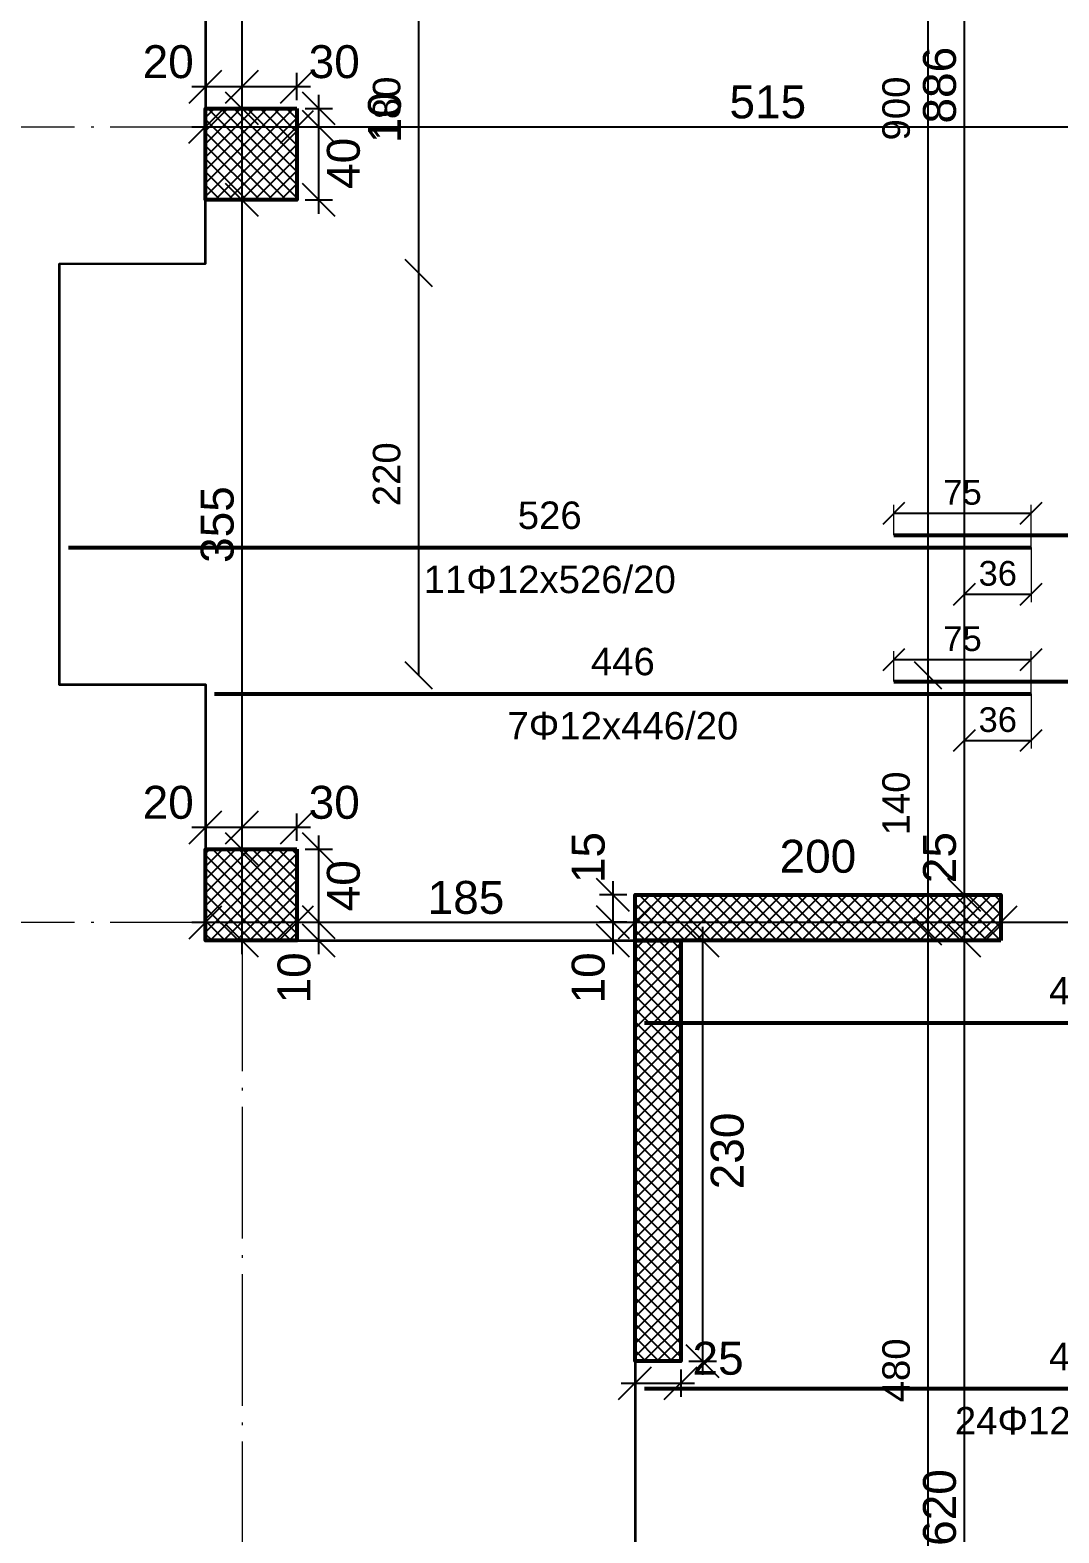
# Model space of a CAD drawing. Header units: millimetres. Extents: x -404 to 6018, y -5139 to 7890.
# Drawn here: x 314 to 877, y 1626 to 2448 of the extents above; entities that cross this region are included whole.
import ezdxf
from ezdxf.enums import TextEntityAlignment as Align

# ---------------------------------------------------------------- set-up
doc = ezdxf.new("R2010")
doc.units = ezdxf.units.MM
doc.linetypes.add('ZWCAD_ISO04W100', pattern=[30.5, 24, -3, 0.5, -3])
for name, color, linetype, lineweight in [('AXIS LINES', 255, 'ZWCAD_ISO04W100', 13), ('COLUMN', 140, 'Continuous', 53), ('SLAB', 3, 'Continuous', 35), ('WALL', 10, 'Continuous', 53)]:
    doc.layers.add(name, color=color, linetype=linetype, lineweight=lineweight)
for name, color, linetype in [('FW_COLUMN_HATCH', 8, 'Continuous'), ('FW_DIM', 7, 'Continuous'), ('FW_WALL_HATCH', 8, 'Continuous'), ('REB_BOT_MESH_X', 5, 'Continuous'), ('REB_BOT_MESH_X_AXDIM', 5, 'Continuous'), ('REB_BOT_MESH_X_LAP', 5, 'Continuous'), ('REB_BOT_MESH_X_RANGE', 5, 'Continuous'), ('REB_BOT_MESH_X_TEXT', 5, 'Continuous')]:
    doc.layers.add(name, color=color, linetype=linetype)
doc.styles.add('REBAR_TXT', font='arial.ttf')
doc.styles.get("Standard").update_dxf_attribs({"font": 'arial.ttf'})
doc.dimstyles.new('FW_DIM', dxfattribs={"dimtxt": 18, "dimasz": 9, "dimexe": 7.5, "dimexo": 4.5, "dimgap": 4.5, "dimtad": 1, "dimdec": 0, "dimtxsty": 'Standard', "dimtsz": 9, "dimcen": 2.5, "dimdle": 7.5, "dimclrd": 256, "dimclre": 256, "dimclrt": 7, "dimazin": 3, "dimtfac": 1, "dimtmove": 2, "dimatfit": 3})
doc.dimstyles.new('REBAR LAP', dxfattribs={"dimtxt": 13.5, "dimasz": 2.5, "dimexe": 4.5, "dimexo": 0, "dimgap": 4.5, "dimtad": 1, "dimdec": 0, "dimtxsty": 'Standard', "dimtsz": 6, "dimcen": 2.5, "dimclrd": 6, "dimclre": 6, "dimclrt": 7, "dimazin": 3, "dimtfac": 1, "dimtmove": 2, "dimatfit": 3, "dimlwd": 25, "dimlwe": 18})
doc.dimstyles.new('REBAR M-200', dxfattribs={"dimtxt": 15, "dimasz": 15, "dimexe": 25, "dimexo": 12.5, "dimgap": 10, "dimtad": 1, "dimdec": 0, "dimtxsty": 'Standard', "dimblk": 'NONE', "dimcen": 50, "dimse1": 1, "dimse2": 1, "dimclrd": 6, "dimclre": 6, "dimclrt": 7, "dimazin": 3, "dimtfac": 1, "dimtmove": 2, "dimatfit": 3, "dimldrblk": 'NONE', "dimlwd": 53})
doc.dimstyles.new('REBAR RANGE', dxfattribs={"dimtxt": 15, "dimasz": 2.5, "dimexe": 0, "dimexo": 0, "dimgap": 10, "dimtad": 1, "dimdec": 0, "dimtxsty": 'Standard', "dimtsz": 7.5, "dimcen": 2.5, "dimse1": 1, "dimse2": 1, "dimclrd": 6, "dimclre": 6, "dimclrt": 7, "dimazin": 3, "dimtfac": 1, "dimtmove": 2, "dimatfit": 3, "dimlwd": 25})

# ---------------------------------------------------------------- blocks, each defined once
blk = doc.blocks.new('*D268')
at = {"color": 6, "lineweight": 53}
blk.add_line((650, 1705), (1127.5, 1705), dxfattribs=at)
at = {"layer": 'Defpoints'}
for p in [(650, 1705), (650, 1705), (1127.5, 1705)]:
    blk.add_point(p, dxfattribs=at)
at = {"layer": 'REB_BOT_MESH_X', "color": 7, "insert": (888.75, 1722.5), "char_height": 15, "attachment_point": 5}
blk.add_mtext('478', dxfattribs=at)
blk = doc.blocks.new('_NONE')
blk = doc.blocks.new('*D292')
at = {"color": 6, "lineweight": 53}
blk.add_line((335, 2165), (861.5, 2165), dxfattribs=at)
at = {"layer": 'Defpoints'}
for p in [(335, 2165), (335, 2165), (861.5, 2165)]:
    blk.add_point(p, dxfattribs=at)
at = {"layer": 'REB_BOT_MESH_X', "color": 7, "insert": (598.25, 2182.5), "char_height": 15, "attachment_point": 5}
blk.add_mtext('526', dxfattribs=at)
blk = doc.blocks.new('*D293')
at = {"color": 6, "lineweight": 53}
blk.add_line((786.5, 2171.75), (1127.5, 2171.75), dxfattribs=at)
at = {"layer": 'Defpoints'}
for p in [(786.5, 2171.75), (786.5, 2171.75), (1127.5, 2171.75)]:
    blk.add_point(p, dxfattribs=at)
at = {"layer": 'REB_BOT_MESH_X', "color": 7, "insert": (957, 2189.25), "char_height": 15, "attachment_point": 5}
blk.add_mtext('341', dxfattribs=at)
blk = doc.blocks.new('_Oblique')
at = {"color": 0, "linetype": 'ByBlock', "lineweight": -2}
blk.add_line((-0.5, -0.5), (0.5, 0.5), dxfattribs=at)
blk = doc.blocks.new('*D296')
at = {"color": 6, "lineweight": 18}
for p, q in [((786.5, 2171.75), (786.5, 2188.25)), ((861.5, 2165), (861.5, 2188.25))]:
    blk.add_line(p, q, dxfattribs=at)
at = {"color": 6, "lineweight": 25}
blk.add_line((786.5, 2183.75), (861.5, 2183.75), dxfattribs=at)
at = {"layer": 'Defpoints'}
for p in [(786.5, 2183.75), (786.5, 2171.75), (861.5, 2165)]:
    blk.add_point(p, dxfattribs=at)
at = {"layer": 'REB_BOT_MESH_X_LAP', "color": 6, "xscale": 12, "yscale": 12}
for p in [(786.5, 2183.75), (861.5, 2183.75)]:
    blk.add_blockref('_OBLIQUE', p, dxfattribs=at)
at = {"layer": 'REB_BOT_MESH_X_LAP', "color": 7, "insert": (824, 2195), "char_height": 13.5, "attachment_point": 5}
blk.add_mtext('75', dxfattribs=at)
blk = doc.blocks.new('*D297')
at = {"color": 6, "lineweight": 18}
for p, q in [((825, 2165), (825, 2135)), ((861.5, 2165), (861.5, 2135))]:
    blk.add_line(p, q, dxfattribs=at)
at = {"color": 6, "lineweight": 25}
blk.add_line((825, 2139.5), (861.5, 2139.5), dxfattribs=at)
at = {"layer": 'Defpoints'}
for p in [(825, 2165), (861.5, 2165), (825, 2139.5)]:
    blk.add_point(p, dxfattribs=at)
at = {"layer": 'REB_BOT_MESH_X_AXDIM', "color": 6, "xscale": 12, "yscale": 12}
for p in [(825, 2139.5), (861.5, 2139.5)]:
    blk.add_blockref('_OBLIQUE', p, dxfattribs=at)
at = {"layer": 'REB_BOT_MESH_X_AXDIM', "color": 7, "insert": (843.25, 2150.75), "char_height": 13.5, "attachment_point": 5}
blk.add_mtext('36', dxfattribs=at)
blk = doc.blocks.new('*D336')
at = {"color": 6, "lineweight": 53}
blk.add_line((415, 2085), (861.5, 2085), dxfattribs=at)
at = {"layer": 'Defpoints'}
for p in [(415, 2085), (415, 2085), (861.5, 2085)]:
    blk.add_point(p, dxfattribs=at)
at = {"layer": 'REB_BOT_MESH_X', "color": 7, "insert": (638.25, 2102.5), "char_height": 15, "attachment_point": 5}
blk.add_mtext('446', dxfattribs=at)
blk = doc.blocks.new('*D337')
at = {"color": 6, "lineweight": 53}
blk.add_line((786.5, 2091.75), (1127.5, 2091.75), dxfattribs=at)
at = {"layer": 'Defpoints'}
for p in [(786.5, 2091.75), (786.5, 2091.75), (1127.5, 2091.75)]:
    blk.add_point(p, dxfattribs=at)
at = {"layer": 'REB_BOT_MESH_X', "color": 7, "insert": (957, 2109.25), "char_height": 15, "attachment_point": 5}
blk.add_mtext('341', dxfattribs=at)
blk = doc.blocks.new('*D340')
at = {"color": 6, "lineweight": 18}
for p, q in [((786.5, 2091.75), (786.5, 2108.25)), ((861.5, 2085), (861.5, 2108.25))]:
    blk.add_line(p, q, dxfattribs=at)
at = {"color": 6, "lineweight": 25}
blk.add_line((786.5, 2103.75), (861.5, 2103.75), dxfattribs=at)
at = {"layer": 'Defpoints'}
for p in [(786.5, 2103.75), (786.5, 2091.75), (861.5, 2085)]:
    blk.add_point(p, dxfattribs=at)
at = {"layer": 'REB_BOT_MESH_X_LAP', "color": 6, "xscale": 12, "yscale": 12}
for p in [(786.5, 2103.75), (861.5, 2103.75)]:
    blk.add_blockref('_OBLIQUE', p, dxfattribs=at)
at = {"layer": 'REB_BOT_MESH_X_LAP', "color": 7, "insert": (824, 2115), "char_height": 13.5, "attachment_point": 5}
blk.add_mtext('75', dxfattribs=at)
blk = doc.blocks.new('*D341')
at = {"color": 6, "lineweight": 18}
for p, q in [((825, 2085), (825, 2055)), ((861.5, 2085), (861.5, 2055))]:
    blk.add_line(p, q, dxfattribs=at)
at = {"color": 6, "lineweight": 25}
blk.add_line((825, 2059.5), (861.5, 2059.5), dxfattribs=at)
at = {"layer": 'Defpoints'}
for p in [(825, 2085), (861.5, 2085), (825, 2059.5)]:
    blk.add_point(p, dxfattribs=at)
at = {"layer": 'REB_BOT_MESH_X_AXDIM', "color": 6, "xscale": 12, "yscale": 12}
for p in [(825, 2059.5), (861.5, 2059.5)]:
    blk.add_blockref('_OBLIQUE', p, dxfattribs=at)
at = {"layer": 'REB_BOT_MESH_X_AXDIM', "color": 7, "insert": (843.25, 2070.75), "char_height": 13.5, "attachment_point": 5}
blk.add_mtext('36', dxfattribs=at)
blk = doc.blocks.new('*D412')
at = {"color": 6, "lineweight": 53}
blk.add_line((650, 1905), (1127.5, 1905), dxfattribs=at)
at = {"layer": 'Defpoints'}
for p in [(650, 1905), (650, 1905), (1127.5, 1905)]:
    blk.add_point(p, dxfattribs=at)
at = {"layer": 'REB_BOT_MESH_X', "color": 7, "insert": (888.75, 1922.5), "char_height": 15, "attachment_point": 5}
blk.add_mtext('478', dxfattribs=at)
blk = doc.blocks.new('*D472')
at = {"color": 6, "lineweight": 25}
blk.add_line((805.25, 1955), (805.25, 2855), dxfattribs=at)
at = {"layer": 'Defpoints'}
for p in [(805.25, 2855), (805.25, 1955), (805.25, 1955)]:
    blk.add_point(p, dxfattribs=at)
at = {"layer": 'REB_BOT_MESH_X_RANGE', "color": 6, "xscale": 15, "yscale": 15, "rotation": 90}
for p in [(805.25, 2855), (805.25, 1955)]:
    blk.add_blockref('_OBLIQUE', p, dxfattribs=at)
at = {"layer": 'REB_BOT_MESH_X_RANGE', "color": 7, "insert": (787.75, 2405), "char_height": 15, "attachment_point": 5, "rotation": 90}
blk.add_mtext('900', dxfattribs=at)
blk = doc.blocks.new('*D479')
at = {"color": 6, "lineweight": 25}
blk.add_line((805.25, 1475), (805.25, 1955), dxfattribs=at)
at = {"layer": 'Defpoints'}
for p in [(805.25, 1955), (805.25, 1475), (805.25, 1475)]:
    blk.add_point(p, dxfattribs=at)
at = {"layer": 'REB_BOT_MESH_X_RANGE', "color": 6, "xscale": 15, "yscale": 15, "rotation": 90}
for p in [(805.25, 1955), (805.25, 1475)]:
    blk.add_blockref('_OBLIQUE', p, dxfattribs=at)
at = {"layer": 'REB_BOT_MESH_X_RANGE', "color": 7, "insert": (787.75, 1715), "char_height": 15, "attachment_point": 5, "rotation": 90}
blk.add_mtext('480', dxfattribs=at)
blk = doc.blocks.new('*D484')
at = {"color": 6, "lineweight": 25}
blk.add_line((526.625, 2095), (526.625, 2315), dxfattribs=at)
at = {"layer": 'Defpoints'}
for p in [(526.625, 2315), (526.625, 2095), (526.625, 2095)]:
    blk.add_point(p, dxfattribs=at)
at = {"layer": 'REB_BOT_MESH_X_RANGE', "color": 6, "xscale": 15, "yscale": 15, "rotation": 90}
for p in [(526.625, 2315), (526.625, 2095)]:
    blk.add_blockref('_OBLIQUE', p, dxfattribs=at)
at = {"layer": 'REB_BOT_MESH_X_RANGE', "color": 7, "insert": (509.125, 2205), "char_height": 15, "attachment_point": 5, "rotation": 90}
blk.add_mtext('220', dxfattribs=at)
blk = doc.blocks.new('*D487')
at = {"color": 6, "lineweight": 25}
blk.add_line((526.625, 2315), (526.625, 2495), dxfattribs=at)
at = {"layer": 'Defpoints'}
for p in [(526.625, 2495), (526.625, 2315), (526.625, 2315)]:
    blk.add_point(p, dxfattribs=at)
at = {"layer": 'REB_BOT_MESH_X_RANGE', "color": 6, "xscale": 15, "yscale": 15, "rotation": 90}
for p in [(526.625, 2495), (526.625, 2315)]:
    blk.add_blockref('_OBLIQUE', p, dxfattribs=at)
at = {"layer": 'REB_BOT_MESH_X_RANGE', "color": 7, "insert": (509.125, 2405), "char_height": 15, "attachment_point": 5, "rotation": 90}
blk.add_mtext('180', dxfattribs=at)
blk = doc.blocks.new('*D489')
at = {"color": 6, "lineweight": 25}
blk.add_line((805.25, 1955), (805.25, 2095), dxfattribs=at)
at = {"layer": 'Defpoints'}
for p in [(805.25, 2095), (805.25, 1955), (805.25, 1955)]:
    blk.add_point(p, dxfattribs=at)
at = {"layer": 'REB_BOT_MESH_X_RANGE', "color": 6, "xscale": 15, "yscale": 15, "rotation": 90}
for p in [(805.25, 2095), (805.25, 1955)]:
    blk.add_blockref('_OBLIQUE', p, dxfattribs=at)
at = {"layer": 'REB_BOT_MESH_X_RANGE', "color": 7, "insert": (787.75, 2025), "char_height": 15, "attachment_point": 5, "rotation": 90}
blk.add_mtext('140', dxfattribs=at)
blk = doc.blocks.new('*D512')
for p, q in [((632.90001, 1942.5), (632.90001, 1967.5)), ((640.40001, 1960), (625.40001, 1960)), ((640.40001, 1950), (625.40001, 1950))]:
    blk.add_line(p, q)
at = {"layer": 'Defpoints'}
for p in [(644.90001, 1960), (632.90001, 1950), (644.90001, 1950)]:
    blk.add_point(p, dxfattribs=at)
at = {"layer": 'FW_DIM', "xscale": 18, "yscale": 18, "rotation": 90}
for p in [(632.90001, 1960), (632.90001, 1950)]:
    blk.add_blockref('_OBLIQUE', p, dxfattribs=at)
at = {"layer": 'FW_DIM', "color": 7, "insert": (619.40001, 1929.6), "char_height": 18, "attachment_point": 5, "rotation": 90}
blk.add_mtext('10', dxfattribs=at)
blk = doc.blocks.new('*D513')
for p, q in [((632.90001, 1952.5), (632.90001, 1982.5)), ((640.40001, 1975), (625.40001, 1975)), ((640.40001, 1960), (625.40001, 1960))]:
    blk.add_line(p, q)
at = {"layer": 'Defpoints'}
for p in [(644.90001, 1975), (632.90001, 1960), (644.90001, 1960)]:
    blk.add_point(p, dxfattribs=at)
at = {"layer": 'FW_DIM', "xscale": 18, "yscale": 18, "rotation": 90}
for p in [(632.90001, 1975), (632.90001, 1960)]:
    blk.add_blockref('_OBLIQUE', p, dxfattribs=at)
at = {"layer": 'FW_DIM', "color": 7, "insert": (619.40001, 1995.4), "char_height": 18, "attachment_point": 5, "rotation": 90}
blk.add_mtext('15', dxfattribs=at)
blk = doc.blocks.new('*D514')
for p, q in [((644.90001, 1715.5), (644.90001, 1700.5)), ((669.90001, 1715.5), (669.90001, 1700.5)), ((637.40001, 1708), (677.40001, 1708))]:
    blk.add_line(p, q)
at = {"layer": 'Defpoints'}
for p in [(644.90001, 1720), (669.90001, 1720), (644.90001, 1708)]:
    blk.add_point(p, dxfattribs=at)
at = {"layer": 'FW_DIM', "xscale": 18, "yscale": 18}
for p in [(644.90001, 1708), (669.90001, 1708)]:
    blk.add_blockref('_OBLIQUE', p, dxfattribs=at)
at = {"layer": 'FW_DIM', "color": 7, "insert": (690.30001, 1721.5), "char_height": 18, "attachment_point": 5}
blk.add_mtext('25', dxfattribs=at)
blk = doc.blocks.new('*D515')
for p, q in [((681.90001, 1712.5), (681.90001, 1957.5)), ((674.40001, 1950), (689.40001, 1950)), ((674.40001, 1720), (689.40001, 1720))]:
    blk.add_line(p, q)
at = {"layer": 'Defpoints'}
for p in [(669.90001, 1950), (669.90001, 1720), (681.90001, 1720)]:
    blk.add_point(p, dxfattribs=at)
at = {"layer": 'FW_DIM', "xscale": 18, "yscale": 18, "rotation": 90}
for p in [(681.90001, 1950), (681.90001, 1720)]:
    blk.add_blockref('_OBLIQUE', p, dxfattribs=at)
at = {"layer": 'FW_DIM', "color": 7, "insert": (695.40001, 1835), "char_height": 18, "attachment_point": 5, "rotation": 90}
blk.add_mtext('230', dxfattribs=at)
blk = doc.blocks.new('*D538')
for p, q in [((410, 2409.5), (410, 2424.5)), ((430, 2409.5), (430, 2424.5)), ((402.5, 2417), (437.5, 2417))]:
    blk.add_line(p, q)
at = {"layer": 'Defpoints'}
for p in [(410, 2417), (410, 2405), (430, 2405)]:
    blk.add_point(p, dxfattribs=at)
at = {"layer": 'FW_DIM', "xscale": 18, "yscale": 18}
for p in [(410, 2417), (430, 2417)]:
    blk.add_blockref('_OBLIQUE', p, dxfattribs=at)
at = {"layer": 'FW_DIM', "color": 7, "insert": (389.6, 2430.5), "char_height": 18, "attachment_point": 5}
blk.add_mtext('20', dxfattribs=at)
blk = doc.blocks.new('*D539')
for p, q in [((430, 2409.5), (430, 2424.5)), ((460, 2409.5), (460, 2424.5)), ((422.5, 2417), (467.5, 2417))]:
    blk.add_line(p, q)
at = {"layer": 'Defpoints'}
for p in [(430, 2417), (430, 2405), (460, 2405)]:
    blk.add_point(p, dxfattribs=at)
at = {"layer": 'FW_DIM', "xscale": 18, "yscale": 18}
for p in [(430, 2417), (460, 2417)]:
    blk.add_blockref('_OBLIQUE', p, dxfattribs=at)
at = {"layer": 'FW_DIM', "color": 7, "insert": (480.4, 2430.5), "char_height": 18, "attachment_point": 5}
blk.add_mtext('30', dxfattribs=at)
blk = doc.blocks.new('*D540')
for p, q in [((472, 2347.5), (472, 2402.5)), ((464.5, 2395), (479.5, 2395)), ((464.5, 2355), (479.5, 2355))]:
    blk.add_line(p, q)
at = {"layer": 'Defpoints'}
for p in [(460, 2395), (460, 2355), (472, 2355)]:
    blk.add_point(p, dxfattribs=at)
at = {"layer": 'FW_DIM', "xscale": 18, "yscale": 18, "rotation": 90}
for p in [(472, 2395), (472, 2355)]:
    blk.add_blockref('_OBLIQUE', p, dxfattribs=at)
at = {"layer": 'FW_DIM', "color": 7, "insert": (485.5, 2375), "char_height": 18, "attachment_point": 5, "rotation": 90}
blk.add_mtext('40', dxfattribs=at)
blk = doc.blocks.new('*D541')
for p, q in [((472, 2387.5), (472, 2412.5)), ((464.5, 2405), (479.5, 2405)), ((464.5, 2395), (479.5, 2395))]:
    blk.add_line(p, q)
at = {"layer": 'Defpoints'}
for p in [(460, 2405), (460, 2395), (472, 2395)]:
    blk.add_point(p, dxfattribs=at)
at = {"layer": 'FW_DIM', "xscale": 18, "yscale": 18, "rotation": 90}
for p in [(472, 2405), (472, 2395)]:
    blk.add_blockref('_OBLIQUE', p, dxfattribs=at)
at = {"layer": 'FW_DIM', "color": 7, "insert": (508, 2400), "char_height": 18, "attachment_point": 5, "rotation": 90}
blk.add_mtext('10', dxfattribs=at)
blk = doc.blocks.new('*D550')
for p, q in [((410, 2004.5), (410, 2019.5)), ((430, 2004.5), (430, 2019.5)), ((402.5, 2012), (437.5, 2012))]:
    blk.add_line(p, q)
at = {"layer": 'Defpoints'}
for p in [(410, 2012), (410, 2000), (430, 2000)]:
    blk.add_point(p, dxfattribs=at)
at = {"layer": 'FW_DIM', "xscale": 18, "yscale": 18}
for p in [(410, 2012), (430, 2012)]:
    blk.add_blockref('_OBLIQUE', p, dxfattribs=at)
at = {"layer": 'FW_DIM', "color": 7, "insert": (389.6, 2025.5), "char_height": 18, "attachment_point": 5}
blk.add_mtext('20', dxfattribs=at)
blk = doc.blocks.new('*D551')
for p, q in [((430, 2004.5), (430, 2019.5)), ((460, 2004.5), (460, 2019.5)), ((422.5, 2012), (467.5, 2012))]:
    blk.add_line(p, q)
at = {"layer": 'Defpoints'}
for p in [(430, 2012), (430, 2000), (460, 2000)]:
    blk.add_point(p, dxfattribs=at)
at = {"layer": 'FW_DIM', "xscale": 18, "yscale": 18}
for p in [(430, 2012), (460, 2012)]:
    blk.add_blockref('_OBLIQUE', p, dxfattribs=at)
at = {"layer": 'FW_DIM', "color": 7, "insert": (480.4, 2025.5), "char_height": 18, "attachment_point": 5}
blk.add_mtext('30', dxfattribs=at)
blk = doc.blocks.new('*D552')
for p, q in [((472, 1942.5), (472, 1967.5)), ((464.5, 1960), (479.5, 1960)), ((464.5, 1950), (479.5, 1950))]:
    blk.add_line(p, q)
at = {"layer": 'Defpoints'}
for p in [(460, 1960), (460, 1950), (472, 1950)]:
    blk.add_point(p, dxfattribs=at)
at = {"layer": 'FW_DIM', "xscale": 18, "yscale": 18, "rotation": 90}
for p in [(472, 1960), (472, 1950)]:
    blk.add_blockref('_OBLIQUE', p, dxfattribs=at)
at = {"layer": 'FW_DIM', "color": 7, "insert": (458.5, 1929.6), "char_height": 18, "attachment_point": 5, "rotation": 90}
blk.add_mtext('10', dxfattribs=at)
blk = doc.blocks.new('*D553')
for p, q in [((472, 1952.5), (472, 2007.5)), ((464.5, 2000), (479.5, 2000)), ((464.5, 1960), (479.5, 1960))]:
    blk.add_line(p, q)
at = {"layer": 'Defpoints'}
for p in [(460, 2000), (460, 1960), (472, 1960)]:
    blk.add_point(p, dxfattribs=at)
at = {"layer": 'FW_DIM', "xscale": 18, "yscale": 18, "rotation": 90}
for p in [(472, 2000), (472, 1960)]:
    blk.add_blockref('_OBLIQUE', p, dxfattribs=at)
at = {"layer": 'FW_DIM', "color": 7, "insert": (485.5, 1980), "char_height": 18, "attachment_point": 5, "rotation": 90}
blk.add_mtext('40', dxfattribs=at)
blk = doc.blocks.new('*D604')
for p, q in [((410, 1964.5), (410, 1967.5)), ((460, 1964.5), (460, 1967.5)), ((402.5, 1960), (467.5, 1960))]:
    blk.add_line(p, q)
at = {"layer": 'Defpoints'}
for p in [(410, 1960), (410, 1960), (460, 1960)]:
    blk.add_point(p, dxfattribs=at)
at = {"layer": 'FW_DIM', "xscale": 18, "yscale": 18}
for p in [(410, 1960), (460, 1960)]:
    blk.add_blockref('_OBLIQUE', p, dxfattribs=at)
blk = doc.blocks.new('*D605')
for p, q in [((460, 1964.5), (460, 1967.5)), ((644.90001, 1964.5), (644.90001, 1967.5)), ((452.5, 1960), (652.40001, 1960))]:
    blk.add_line(p, q)
at = {"layer": 'Defpoints'}
for p in [(460, 1960), (460, 1960), (644.90001, 1960)]:
    blk.add_point(p, dxfattribs=at)
at = {"layer": 'FW_DIM', "xscale": 18, "yscale": 18}
for p in [(460, 1960), (644.90001, 1960)]:
    blk.add_blockref('_OBLIQUE', p, dxfattribs=at)
at = {"layer": 'FW_DIM', "color": 7, "insert": (552.450005, 1973.5), "char_height": 18, "attachment_point": 5}
blk.add_mtext('185', dxfattribs=at)
blk = doc.blocks.new('*D606')
for p, q in [((644.90001, 1964.5), (644.90001, 1967.5)), ((844.90001, 1964.5), (844.90001, 1967.5)), ((637.40001, 1960), (852.40001, 1960))]:
    blk.add_line(p, q)
at = {"layer": 'Defpoints'}
for p in [(644.90001, 1960), (644.90001, 1960), (844.90001, 1960)]:
    blk.add_point(p, dxfattribs=at)
at = {"layer": 'FW_DIM', "xscale": 18, "yscale": 18}
for p in [(644.90001, 1960), (844.90001, 1960)]:
    blk.add_blockref('_OBLIQUE', p, dxfattribs=at)
at = {"layer": 'FW_DIM', "color": 7, "insert": (744.90001, 1996), "char_height": 18, "attachment_point": 5}
blk.add_mtext('200', dxfattribs=at)
blk = doc.blocks.new('*D607')
for p, q in [((844.90001, 1964.5), (844.90001, 1967.5)), ((975, 1964.5), (975, 1967.5)), ((837.40001, 1960), (982.5, 1960))]:
    blk.add_line(p, q)
at = {"layer": 'Defpoints'}
for p in [(844.90001, 1960), (844.90001, 1960), (975, 1960)]:
    blk.add_point(p, dxfattribs=at)
at = {"layer": 'FW_DIM', "xscale": 18, "yscale": 18}
for p in [(844.90001, 1960), (975, 1960)]:
    blk.add_blockref('_OBLIQUE', p, dxfattribs=at)
at = {"layer": 'FW_DIM', "color": 7, "insert": (909.950005, 1973.5), "char_height": 18, "attachment_point": 5}
blk.add_mtext('130', dxfattribs=at)
blk = doc.blocks.new('*D612')
for p, q in [((409.94, 2399.5), (409.94, 2402.5)), ((460, 2399.5), (460, 2402.5)), ((402.44, 2395), (467.5, 2395))]:
    blk.add_line(p, q)
at = {"layer": 'Defpoints'}
for p in [(409.94, 2395), (409.94, 2395), (460, 2395)]:
    blk.add_point(p, dxfattribs=at)
at = {"layer": 'FW_DIM', "xscale": 18, "yscale": 18}
for p in [(409.94, 2395), (460, 2395)]:
    blk.add_blockref('_OBLIQUE', p, dxfattribs=at)
blk = doc.blocks.new('*D613')
for p, q in [((460, 2399.5), (460, 2402.5)), ((975, 2399.5), (975, 2402.5)), ((452.5, 2395), (982.5, 2395))]:
    blk.add_line(p, q)
at = {"layer": 'Defpoints'}
for p in [(460, 2395), (460, 2395), (975, 2395)]:
    blk.add_point(p, dxfattribs=at)
at = {"layer": 'FW_DIM', "xscale": 18, "yscale": 18}
for p in [(460, 2395), (975, 2395)]:
    blk.add_blockref('_OBLIQUE', p, dxfattribs=at)
at = {"layer": 'FW_DIM', "color": 7, "insert": (717.5, 2408.5), "char_height": 18, "attachment_point": 5}
blk.add_mtext('515', dxfattribs=at)
blk = doc.blocks.new('*D634')
for p, q in [((430, 1942.5), (430, 2007.5)), ((425.5, 2000), (422.5, 2000)), ((425.5, 1950), (422.5, 1950))]:
    blk.add_line(p, q)
at = {"layer": 'Defpoints'}
for p in [(430, 2000), (430, 1950), (430, 1950)]:
    blk.add_point(p, dxfattribs=at)
at = {"layer": 'FW_DIM', "xscale": 18, "yscale": 18, "rotation": 90}
for p in [(430, 2000), (430, 1950)]:
    blk.add_blockref('_OBLIQUE', p, dxfattribs=at)
blk = doc.blocks.new('*D635')
for p, q in [((430, 1992.5), (430, 2362.5)), ((425.5, 2355), (422.5, 2355)), ((425.5, 2000), (422.5, 2000))]:
    blk.add_line(p, q)
at = {"layer": 'Defpoints'}
for p in [(430, 2355), (430, 2000), (430, 2000)]:
    blk.add_point(p, dxfattribs=at)
at = {"layer": 'FW_DIM', "xscale": 18, "yscale": 18, "rotation": 90}
for p in [(430, 2355), (430, 2000)]:
    blk.add_blockref('_OBLIQUE', p, dxfattribs=at)
at = {"layer": 'FW_DIM', "color": 7, "insert": (416.5, 2177.5), "char_height": 18, "attachment_point": 5, "rotation": 90}
blk.add_mtext('355', dxfattribs=at)
blk = doc.blocks.new('*D636')
for p, q in [((430, 2347.5), (430, 2412.5)), ((425.5, 2405), (422.5, 2405)), ((425.5, 2355), (422.5, 2355))]:
    blk.add_line(p, q)
at = {"layer": 'Defpoints'}
for p in [(430, 2405), (430, 2355), (430, 2355)]:
    blk.add_point(p, dxfattribs=at)
at = {"layer": 'FW_DIM', "xscale": 18, "yscale": 18, "rotation": 90}
for p in [(430, 2405), (430, 2355)]:
    blk.add_blockref('_OBLIQUE', p, dxfattribs=at)
blk = doc.blocks.new('*D637')
for p, q in [((430, 2397.5), (430, 2827.5)), ((425.5, 2820), (422.5, 2820)), ((425.5, 2405), (422.5, 2405))]:
    blk.add_line(p, q)
at = {"layer": 'Defpoints'}
for p in [(430, 2820), (430, 2405), (430, 2405)]:
    blk.add_point(p, dxfattribs=at)
at = {"layer": 'FW_DIM', "xscale": 18, "yscale": 18, "rotation": 90}
for p in [(430, 2820), (430, 2405)]:
    blk.add_blockref('_OBLIQUE', p, dxfattribs=at)
at = {"layer": 'FW_DIM', "color": 7, "insert": (416.5, 2612.5), "char_height": 18, "attachment_point": 5, "rotation": 90}
blk.add_mtext('415', dxfattribs=at)
blk = doc.blocks.new('*D646')
for p, q in [((825, 1322.5), (825, 1957.5)), ((820.5, 1950), (817.5, 1950)), ((820.5, 1330), (817.5, 1330))]:
    blk.add_line(p, q)
at = {"layer": 'Defpoints'}
for p in [(825, 1950), (825, 1330), (825, 1330)]:
    blk.add_point(p, dxfattribs=at)
at = {"layer": 'FW_DIM', "xscale": 18, "yscale": 18, "rotation": 90}
for p in [(825, 1950), (825, 1330)]:
    blk.add_blockref('_OBLIQUE', p, dxfattribs=at)
at = {"layer": 'FW_DIM', "color": 7, "insert": (811.5, 1640), "char_height": 18, "attachment_point": 5, "rotation": 90}
blk.add_mtext('620', dxfattribs=at)
blk = doc.blocks.new('*D647')
for p, q in [((825, 1942.5), (825, 1982.5)), ((820.5, 1975), (817.5, 1975)), ((820.5, 1950), (817.5, 1950))]:
    blk.add_line(p, q)
at = {"layer": 'Defpoints'}
for p in [(825, 1975), (825, 1950), (825, 1950)]:
    blk.add_point(p, dxfattribs=at)
at = {"layer": 'FW_DIM', "xscale": 18, "yscale": 18, "rotation": 90}
for p in [(825, 1975), (825, 1950)]:
    blk.add_blockref('_OBLIQUE', p, dxfattribs=at)
at = {"layer": 'FW_DIM', "color": 7, "insert": (811.5, 1995.4), "char_height": 18, "attachment_point": 5, "rotation": 90}
blk.add_mtext('25', dxfattribs=at)
blk = doc.blocks.new('*D648')
for p, q in [((820.5, 2860.52), (817.5, 2860.52)), ((825, 1967.5), (825, 2868.02)), ((820.5, 1975), (817.5, 1975))]:
    blk.add_line(p, q)
at = {"layer": 'Defpoints'}
for p in [(825, 2860.52), (825, 1975), (825, 1975)]:
    blk.add_point(p, dxfattribs=at)
at = {"layer": 'FW_DIM', "xscale": 18, "yscale": 18, "rotation": 90}
for p in [(825, 2860.52), (825, 1975)]:
    blk.add_blockref('_OBLIQUE', p, dxfattribs=at)
at = {"layer": 'FW_DIM', "color": 7, "insert": (811.5, 2417.76), "char_height": 18, "attachment_point": 5, "rotation": 90}
blk.add_mtext('886', dxfattribs=at)

msp = doc.modelspace()

# ---------------------------------------------------------------- hatches: boundary and pattern name
at = {"layer": 'FW_COLUMN_HATCH'}
h = msp.add_hatch(dxfattribs=at)
h.set_pattern_fill('ANSI37', scale=1.6)
h.paths.add_polyline_path([(460, 2405), (460, 2355), (410, 2355), (410, 2405), (460, 2405), (460, 2405)])
h = msp.add_hatch(dxfattribs=at)
h.set_pattern_fill('ANSI37', scale=1.6)
h.paths.add_polyline_path([(460, 2000), (460, 1950), (410, 1950), (410, 2000), (460, 2000), (460, 2000)])
at = {"layer": 'FW_WALL_HATCH'}
h = msp.add_hatch(dxfattribs=at)
h.set_pattern_fill('ANSI37', scale=1.6)
h.paths.add_polyline_path([(644.9, 1950), (644.9, 1975), (844.9, 1975), (844.9, 1950), (669.9, 1950), (669.9, 1720), (644.9, 1720), (644.9, 1950)])

# ---------------------------------------------------------------- linework, layer by layer
at = {"layer": 'AXIS LINES', "color": 0, "ltscale": 3}
for points in [[(430, 3140.04), (430, -400.07)], [(825, 3140.04), (825, -400.07)], [(-282.57, 2395), (2132.41, 2395)], [(-282.57, 1960), (2132.41, 1960)]]:
    msp.add_lwpolyline(points, dxfattribs=at)
at = {"layer": 'COLUMN', "ltscale": 0.08}
for points in [[(460, 2405), (460, 2355), (410, 2355), (410, 2405), (460, 2405)], [(460, 2000), (460, 1950), (410, 1950), (410, 2000), (460, 2000)]]:
    msp.add_lwpolyline(points, dxfattribs=at)
at = {"layer": 'SLAB', "ltscale": 0.08}
msp.add_lwpolyline([(1780, 1379.9), (1779.9, 1900.02), (1679.9, 1900), (1679.9, 1950), (1850, 1950), (1850, 2860), (1215, 2860), (1215, 2940.1), (985, 2940.1), (985.1, 2860.72), (410, 2860), (410, 2719.9), (330, 2719.9), (329.9, 2490.03), (410, 2490), (409.9, 2320), (330, 2319.9), (329.9, 2090), (410, 2090), (410, 1950), (644.9, 1950), (644.9, 1490)], dxfattribs=at)
at = {"layer": 'WALL', "ltscale": 0.08}
for points in [[(844.9, 1950), (644.9, 1950), (644.9, 1975), (844.9, 1975)], [(644.9, 1950), (669.9, 1950), (669.9, 1720), (644.9, 1720)]]:
    msp.add_lwpolyline(points, close=True, dxfattribs=at)

# ---------------------------------------------------------------- texts
at = {"layer": 'REB_BOT_MESH_X_TEXT', "color": 7, "style": 'REBAR_TXT'}
for s, p in [('11Φ12x526/20', (598.25, 2155)), ('7Φ12x446/20', (638.25, 2075)), ('24Φ12x478/20', (888.75, 1695))]:
    msp.add_text(s, height=15, dxfattribs=at).set_placement(p, align=Align.TOP_CENTER)

# ---------------------------------------------------------------- dimensions: what is measured, and where the dimension line sits
at = {"layer": 'FW_DIM'}
for base, p1, p2, text, picture, middle in [((825, 1975), (825, 1975), (825, 2860.52), '886', '*D648', (811.5, 2417.76)), ((430, 2405), (430, 2405), (430, 2820), '415', '*D637', (416.5, 2612.5)), ((430, 2355), (430, 2355), (430, 2405), ' ', '*D636', (430, 2380)), ((472, 2395), (460, 2395), (460, 2405), '10', '*D541', (508, 2400)), ((472, 2355), (460, 2355), (460, 2395), '40', '*D540', (485.5, 2375)), ((430, 2000), (430, 2000), (430, 2355), '355', '*D635', (416.5, 2177.5)), ((430, 1950), (430, 1950), (430, 2000), ' ', '*D634', (430, 1975)), ((472, 1960), (460, 1960), (460, 2000), '40', '*D553', (485.5, 1980)), ((632.9, 1960), (644.9, 1960), (644.9, 1975), '15', '*D513', (619.4, 1995.4)), ((825, 1950), (825, 1950), (825, 1975), '25', '*D647', (811.5, 1995.4)), ((472, 1950), (460, 1950), (460, 1960), '10', '*D552', (458.5, 1929.6)), ((632.9, 1950), (644.9, 1950), (644.9, 1960), '10', '*D512', (619.4, 1929.6)), ((681.9, 1720), (669.9, 1720), (669.9, 1950), '230', '*D515', (695.4, 1835)), ((825, 1330), (825, 1330), (825, 1950), '620', '*D646', (811.5, 1640))]:
    dim = msp.add_linear_dim(base=base, p1=p1, p2=p2, angle=90, text=text, dimstyle='FW_DIM', override={"dimtmove": 2}, dxfattribs=at)
    dim.commit()
    dim.dimension.update_dxf_attribs({"geometry": picture, "text_midpoint": middle, "dimtype": 160})
for base, p1, p2, text, picture, middle in [((410, 2417), (410, 2405), (430, 2405), '20', '*D538', (389.6, 2430.5)), ((430, 2417), (430, 2405), (460, 2405), '30', '*D539', (480.4, 2430.5)), ((460, 2395), (460, 2395), (975, 2395), '515', '*D613', (717.5, 2408.5)), ((409.94, 2395), (409.94, 2395), (460, 2395), ' ', '*D612', (434.97, 2395)), ((410, 2012), (410, 2000), (430, 2000), '20', '*D550', (389.6, 2025.5)), ((430, 2012), (430, 2000), (460, 2000), '30', '*D551', (480.4, 2025.5)), ((644.9, 1960), (644.9, 1960), (844.9, 1960), '200', '*D606', (744.9, 1996)), ((460, 1960), (460, 1960), (644.9, 1960), '185', '*D605', (552.45, 1973.5)), ((844.9, 1960), (844.9, 1960), (975, 1960), '130', '*D607', (909.95, 1973.5)), ((410, 1960), (410, 1960), (460, 1960), ' ', '*D604', (435, 1960)), ((644.9, 1708), (644.9, 1720), (669.9, 1720), '25', '*D514', (690.3, 1721.5))]:
    dim = msp.add_linear_dim(base=base, p1=p1, p2=p2, text=text, dimstyle='FW_DIM', override={"dimtmove": 2}, dxfattribs=at)
    dim.commit()
    dim.dimension.update_dxf_attribs({"geometry": picture, "text_midpoint": middle, "dimtype": 160})
at = {"layer": 'REB_BOT_MESH_X'}
for base, p1, p2, picture, middle in [((786.5, 2171.75), (786.5, 2171.75), (1127.5, 2171.75), '*D293', (957, 2189.25)), ((335, 2165), (335, 2165), (861.5, 2165), '*D292', (598.25, 2182.5)), ((415, 2085), (415, 2085), (861.5, 2085), '*D336', (638.25, 2102.5)), ((786.5, 2091.75), (786.5, 2091.75), (1127.5, 2091.75), '*D337', (957, 2109.25)), ((650, 1905), (650, 1905), (1127.5, 1905), '*D412', (888.75, 1922.5)), ((650, 1705), (650, 1705), (1127.5, 1705), '*D268', (888.75, 1722.5))]:
    dim = msp.add_linear_dim(base=base, p1=p1, p2=p2, dimstyle='REBAR M-200', dxfattribs=at)
    dim.commit()
    dim.dimension.update_dxf_attribs({"geometry": picture, "text_midpoint": middle})
at = {"layer": 'REB_BOT_MESH_X_AXDIM'}
for base, p1, p2, picture, middle in [((825, 2139.5), (825, 2165), (861.5, 2165), '*D297', (843.25, 2150.75)), ((825, 2059.5), (825, 2085), (861.5, 2085), '*D341', (843.25, 2070.75))]:
    dim = msp.add_linear_dim(base=base, p1=p1, p2=p2, dimstyle='REBAR LAP', dxfattribs=at)
    dim.commit()
    dim.dimension.update_dxf_attribs({"geometry": picture, "text_midpoint": middle})
at = {"layer": 'REB_BOT_MESH_X_LAP'}
for base, p1, p2, picture, middle in [((786.5, 2183.75), (786.5, 2171.75), (861.5, 2165), '*D296', (824, 2195)), ((786.5, 2103.75), (786.5, 2091.75), (861.5, 2085), '*D340', (824, 2115))]:
    dim = msp.add_linear_dim(base=base, p1=p1, p2=p2, dimstyle='REBAR LAP', dxfattribs=at)
    dim.commit()
    dim.dimension.update_dxf_attribs({"geometry": picture, "text_midpoint": middle})
at = {"layer": 'REB_BOT_MESH_X_RANGE'}
for base, p1, p2, picture, middle in [((805.25, 1955), (805.25, 1955), (805.25, 2855), '*D472', (787.75, 2405)), ((526.62, 2315), (526.62, 2315), (526.62, 2495), '*D487', (509.12, 2405)), ((526.62, 2095), (526.62, 2095), (526.62, 2315), '*D484', (509.12, 2205)), ((805.25, 1955), (805.25, 1955), (805.25, 2095), '*D489', (787.75, 2025)), ((805.25, 1475), (805.25, 1475), (805.25, 1955), '*D479', (787.75, 1715))]:
    dim = msp.add_linear_dim(base=base, p1=p1, p2=p2, angle=90, dimstyle='REBAR RANGE', dxfattribs=at)
    dim.commit()
    dim.dimension.update_dxf_attribs({"geometry": picture, "text_midpoint": middle})

doc.saveas('drawing.dxf')
